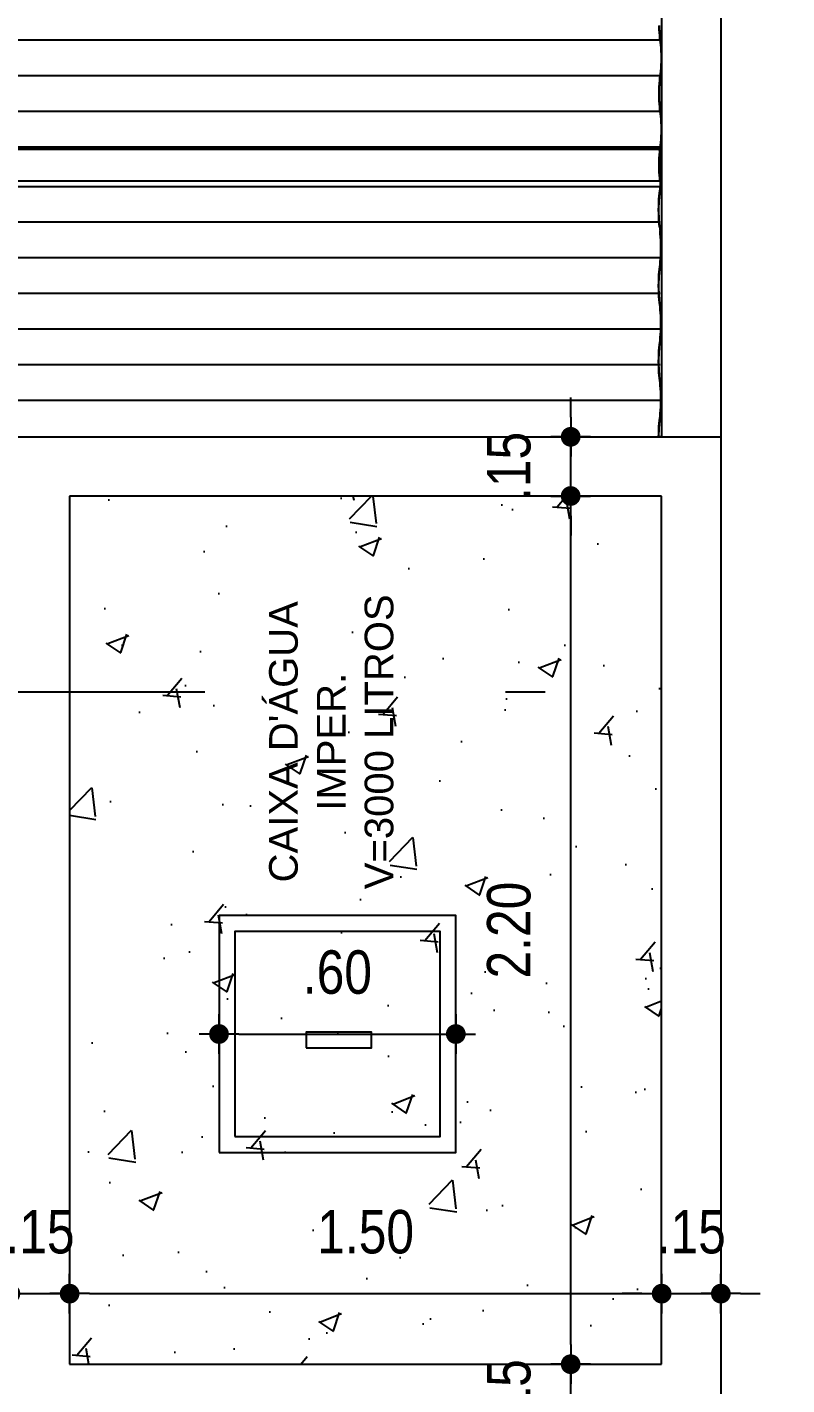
# Model space of a CAD drawing. Header units: millimetres. Extents: x 3212 to 6878, y 1640 to 3386.
# Drawn here: x 3268.199 to 3270.124, y 1658.718 to 1662.159 of the extents above; entities that cross this region are included whole.
import ezdxf

# ---------------------------------------------------------------- set-up
doc = ezdxf.new("R2010")
doc.units = ezdxf.units.MM
doc.header["$LTSCALE"] = 0.8
doc.linetypes.add('DASHDOT2', pattern=[12.7, 6.35, -3.175, 0, -3.175])
for name, color, linetype in [('A-PEN-08', 8, 'Continuous'), ('A-PEN-B', 5, 'Continuous'), ('A-PEN-R', 1, 'Continuous'), ('COTA', 2, 'Continuous'), ('JANELAS_EXTERNO', 1, 'Continuous')]:
    doc.layers.add(name, color=color, linetype=linetype)
doc.layers.add('COTAS', color=53, linetype='Continuous', lineweight=9)
doc.styles.add('CARIMBO_DADOS', font='arial.ttf', dxfattribs={"height": 0.1})
doc.styles.add('F2', font='ARIALN.TTF')
doc.dimstyles.new('ARQUITETURA', dxfattribs={"dimtxt": 0.11, "dimasz": 0.05, "dimexe": 0.1, "dimexo": 0, "dimgap": 0.1, "dimtad": 1, "dimzin": 5, "dimdsep": 46, "dimtxsty": 'F2', "dimblk": 'COTA', "dimcen": 0, "dimse1": 1, "dimse2": 1, "dimadec": 0, "dimazin": 0, "dimtfac": 2, "dimtix": 1, "dimtmove": 2, "dimatfit": 3, "dimldrblk": 'COTA', "dimfxl": 0, "dimtolj": 1, "dimtzin": 5, "dimarcsym": 0})

# ---------------------------------------------------------------- blocks, each defined once
blk = doc.blocks.new('COTA')
at = {"layer": 'COTA'}
for p, q in [((0, 1), (0, -1)), ((-1, 0), (1, 0))]:
    blk.add_line(p, q, dxfattribs=at)
at = {"layer": 'COTA', "const_width": 0.5}
blk.add_lwpolyline([(-0.25, 0, 1), (0.25, 0, 1)], format="xyb", close=True, dxfattribs=at)
blk = doc.blocks.new('*D281')
at = {"layer": 'COTAS', "color": 0, "lineweight": -2, "transparency": 16777216}
for p, q in [((3268.1066, 1658.9495), (3268.0566, 1658.9495)), ((3268.1566, 1658.9495), (3268.3066, 1658.9495)), ((3268.3566, 1658.9495), (3268.4066, 1658.9495))]:
    blk.add_line(p, q, dxfattribs=at)
at = {"layer": 'Defpoints', "color": 0, "transparency": 16777216}
for p in [(3268.1566, 1658.9975), (3268.3066, 1658.9975), (3268.3066, 1658.9495)]:
    blk.add_point(p, dxfattribs=at)
at = {"layer": 'COTAS', "color": 0, "lineweight": -2, "transparency": 16777216, "xscale": 0.05, "yscale": 0.05, "zscale": 0.05}
blk.add_blockref('COTA', (3268.1566, 1658.9495), dxfattribs=at)
at = {"layer": 'COTAS', "color": 0, "lineweight": -2, "transparency": 16777216, "xscale": 0.05, "yscale": 0.05, "zscale": 0.05, "rotation": 180}
blk.add_blockref('COTA', (3268.3066, 1658.9495), dxfattribs=at)
at = {"layer": 'COTAS', "color": 0, "transparency": 16777216, "insert": (3268.2316, 1659.1057), "char_height": 0.11, "attachment_point": 5, "style": 'F2'}
blk.add_mtext('\\A1;.15', dxfattribs=at)
blk = doc.blocks.new('*D282')
at = {"layer": 'COTAS', "color": 0, "lineweight": -2, "transparency": 16777216}
blk.add_line((3268.3566, 1658.9495), (3269.7566, 1658.9495), dxfattribs=at)
at = {"layer": 'Defpoints', "color": 0, "transparency": 16777216}
for p in [(3268.3066, 1658.9975), (3269.8066, 1658.9495), (3269.8066, 1658.9495)]:
    blk.add_point(p, dxfattribs=at)
at = {"layer": 'COTAS', "color": 0, "lineweight": -2, "transparency": 16777216, "xscale": 0.05, "yscale": 0.05, "zscale": 0.05, "rotation": 180}
blk.add_blockref('COTA', (3268.3066, 1658.9495), dxfattribs=at)
at = {"layer": 'COTAS', "color": 0, "lineweight": -2, "transparency": 16777216, "xscale": 0.05, "yscale": 0.05, "zscale": 0.05}
blk.add_blockref('COTA', (3269.8066, 1658.9495), dxfattribs=at)
at = {"layer": 'COTAS', "color": 0, "transparency": 16777216, "insert": (3269.0566, 1659.1057), "char_height": 0.11, "attachment_point": 5, "style": 'F2'}
blk.add_mtext('\\A1;1.50', dxfattribs=at)
blk = doc.blocks.new('*D283')
at = {"layer": 'COTAS', "color": 0, "lineweight": -2, "transparency": 16777216}
for p, q in [((3269.7566, 1658.9495), (3269.7066, 1658.9495)), ((3269.8066, 1658.9495), (3269.9566, 1658.9495)), ((3270.0066, 1658.9495), (3270.0566, 1658.9495))]:
    blk.add_line(p, q, dxfattribs=at)
at = {"layer": 'Defpoints', "color": 0, "transparency": 16777216}
for p in [(3269.8066, 1658.9495), (3269.9566, 1658.9495), (3269.9566, 1658.9495)]:
    blk.add_point(p, dxfattribs=at)
at = {"layer": 'COTAS', "color": 0, "lineweight": -2, "transparency": 16777216, "xscale": 0.05, "yscale": 0.05, "zscale": 0.05}
blk.add_blockref('COTA', (3269.8066, 1658.9495), dxfattribs=at)
at = {"layer": 'COTAS', "color": 0, "lineweight": -2, "transparency": 16777216, "xscale": 0.05, "yscale": 0.05, "zscale": 0.05, "rotation": 180}
blk.add_blockref('COTA', (3269.9566, 1658.9495), dxfattribs=at)
at = {"layer": 'COTAS', "color": 0, "transparency": 16777216, "insert": (3269.8816, 1659.1057), "char_height": 0.11, "attachment_point": 5, "style": 'F2'}
blk.add_mtext('\\A1;.15', dxfattribs=at)
blk = doc.blocks.new('*D284')
at = {"layer": 'COTAS', "color": 0, "lineweight": -2, "transparency": 16777216}
for p, q in [((3269.5761, 1658.8207), (3269.5761, 1658.8707)), ((3269.5761, 1658.6207), (3269.5761, 1658.7707)), ((3269.5761, 1658.5707), (3269.5761, 1658.5207))]:
    blk.add_line(p, q, dxfattribs=at)
at = {"layer": 'Defpoints', "color": 0, "transparency": 16777216}
for p in [(3269.4991, 1658.7707), (3269.5761, 1658.7707), (3269.4991, 1658.6207)]:
    blk.add_point(p, dxfattribs=at)
at = {"layer": 'COTAS', "color": 0, "lineweight": -2, "transparency": 16777216, "xscale": 0.05, "yscale": 0.05, "zscale": 0.05}
for p, rotation in [((3269.5761, 1658.7707), 270), ((3269.5761, 1658.6207), 90)]:
    blk.add_blockref('COTA', p, dxfattribs=dict(at, rotation=rotation))
at = {"layer": 'COTAS', "color": 0, "transparency": 16777216, "insert": (3269.4199, 1658.6957), "char_height": 0.11, "attachment_point": 5, "rotation": 90, "style": 'F2'}
blk.add_mtext('\\A1;.15', dxfattribs=at)
blk = doc.blocks.new('*D285')
at = {"layer": 'COTAS', "color": 0, "lineweight": -2, "transparency": 16777216}
blk.add_line((3269.5761, 1658.8207), (3269.5761, 1660.9207), dxfattribs=at)
at = {"layer": 'Defpoints', "color": 0, "transparency": 16777216}
for p in [(3269.5761, 1660.9707), (3269.5761, 1660.9707), (3269.4991, 1658.7707)]:
    blk.add_point(p, dxfattribs=at)
at = {"layer": 'COTAS', "color": 0, "lineweight": -2, "transparency": 16777216, "xscale": 0.05, "yscale": 0.05, "zscale": 0.05}
for p, rotation in [((3269.5761, 1660.9707), 90), ((3269.5761, 1658.7707), 270)]:
    blk.add_blockref('COTA', p, dxfattribs=dict(at, rotation=rotation))
at = {"layer": 'COTAS', "color": 0, "transparency": 16777216, "insert": (3269.4199, 1659.8707), "char_height": 0.11, "attachment_point": 5, "rotation": 90, "style": 'F2'}
blk.add_mtext('\\A1;2.20', dxfattribs=at)
blk = doc.blocks.new('*D286')
at = {"layer": 'COTAS', "color": 0, "lineweight": -2, "transparency": 16777216}
for p, q in [((3269.5761, 1661.1707), (3269.5761, 1661.2207)), ((3269.5761, 1660.9707), (3269.5761, 1661.1207)), ((3269.5761, 1660.9207), (3269.5761, 1660.8707))]:
    blk.add_line(p, q, dxfattribs=at)
at = {"layer": 'Defpoints', "color": 0, "transparency": 16777216}
for p in [(3269.5761, 1661.1207), (3269.5761, 1661.1207), (3269.5761, 1660.9707)]:
    blk.add_point(p, dxfattribs=at)
at = {"layer": 'COTAS', "color": 0, "lineweight": -2, "transparency": 16777216, "xscale": 0.05, "yscale": 0.05, "zscale": 0.05}
for p, rotation in [((3269.5761, 1661.1207), 270), ((3269.5761, 1660.9707), 90)]:
    blk.add_blockref('COTA', p, dxfattribs=dict(at, rotation=rotation))
at = {"layer": 'COTAS', "color": 0, "transparency": 16777216, "insert": (3269.4199, 1661.0457), "char_height": 0.11, "attachment_point": 5, "rotation": 90, "style": 'F2'}
blk.add_mtext('\\A1;.15', dxfattribs=at)
blk = doc.blocks.new('*D301')
at = {"layer": 'COTAS', "color": 0, "lineweight": -2, "transparency": 16777216}
blk.add_line((3270.9337, 1652.7201), (3270.9337, 1667.9653), dxfattribs=at)
at = {"layer": 'Defpoints', "color": 0, "transparency": 16777216}
for p in [(3269.9566, 1668.0153), (3270.9337, 1668.0153), (3269.9194, 1652.6701)]:
    blk.add_point(p, dxfattribs=at)
at = {"layer": 'COTAS', "color": 0, "lineweight": -2, "transparency": 16777216, "xscale": 0.05, "yscale": 0.05, "zscale": 0.05}
for p, rotation in [((3270.9337, 1668.0153), 90), ((3270.9337, 1652.6701), 270)]:
    blk.add_blockref('COTA', p, dxfattribs=dict(at, rotation=rotation))
at = {"layer": 'COTAS', "color": 0, "transparency": 16777216, "insert": (3270.7776, 1660.3427), "char_height": 0.11, "attachment_point": 5, "rotation": 90, "style": 'F2'}
blk.add_mtext('\\A1;15.35', dxfattribs=at)
blk = doc.blocks.new('*D306')
at = {"layer": 'COTAS', "color": 0, "lineweight": -2, "transparency": 16777216}
blk.add_line((3268.7351, 1659.6074), (3269.2351, 1659.6074), dxfattribs=at)
at = {"layer": 'Defpoints', "color": 0, "transparency": 16777216}
for p in [(3268.6851, 1659.6074), (3269.2851, 1659.6074), (3269.2851, 1659.6074)]:
    blk.add_point(p, dxfattribs=at)
at = {"layer": 'COTAS', "color": 0, "lineweight": -2, "transparency": 16777216, "xscale": 0.05, "yscale": 0.05, "zscale": 0.05, "rotation": 180}
blk.add_blockref('COTA', (3268.6851, 1659.6074), dxfattribs=at)
at = {"layer": 'COTAS', "color": 0, "lineweight": -2, "transparency": 16777216, "xscale": 0.05, "yscale": 0.05, "zscale": 0.05}
blk.add_blockref('COTA', (3269.2851, 1659.6074), dxfattribs=at)
at = {"layer": 'COTAS', "color": 0, "transparency": 16777216, "insert": (3268.9851, 1659.7636), "char_height": 0.11, "attachment_point": 5, "style": 'F2'}
blk.add_mtext('\\A1;.60', dxfattribs=at)

msp = doc.modelspace()

# ---------------------------------------------------------------- hatches: boundary and pattern name
at = {"layer": 'A-PEN-08', "ltscale": 0.05}
h = msp.add_hatch(dxfattribs=at)
h.set_pattern_fill('AR-CONC', color=256, scale=0.003, style=0)
h.set_pattern_definition([(50, (-856.42923, 1482.81045), (0.546554007, -0.047817257), [0.05715, -0.62865]), (355, (-856.42923, 1482.81045), (-0.10572848, 0.57316993), [0.04572, -0.50292]), (100.451, (-856.3837, 1482.80646), (0.440827505, 0.525350063), [0.04857, -0.53427]), (46.1842, (-856.4292, 1482.96285), (0.81323712, -0.12612698), [0.085725, -0.942975]), (96.6356, (-856.3615, 1482.9523), (0.7122127, 0.74227667), [0.072855, -0.801405]), (351.184, (-856.4292, 1482.96285), (0.71221382, 0.74227535), [0.06858, -0.75438]), (21, (-856.35303, 1482.92475), (0.45484464, -0.306796556), [0.05715, -0.62865]), (326, (-856.35303, 1482.92475), (0.185406085, 0.5525639), [0.04572, -0.50292]), (71.4514, (-856.31513, 1482.8992), (0.64024947, 0.24576857), [0.04857, -0.53427]), (37.5, (-856.42923, 1482.81045), (0.00926581, 0.253665117), [0, -0.496824, 0, -0.51054, 0, -0.504825]), (7.5, (-856.42923, 1482.81045), (0.200458988, 0.300541724), [0, -0.291084, 0, -0.485394, 0, -0.192405]), (327.5, (-856.59916, 1482.81045), (0.406771786, -0.017186232), [0, -0.1905, 0, -0.59436, 0, -0.78867]), (317.5, (-856.67536, 1482.81045), (0.444387544, 0.076279473), [0, -0.24765, 0, -0.394716, 0, -0.56007])])
h.paths.add_polyline_path([(3269.4497, 1660.7594), (3268.5997, 1660.7594), (3268.5997, 1658.7707), (3269.4497, 1658.7707)], flags=16)
h.paths.add_polyline_path([(3269.8066, 1660.9707), (3268.3066, 1660.9707), (3268.3066, 1658.7707), (3269.8066, 1658.7707)])
h.paths.add_polyline_path([(3269.4497, 1660.7594), (3269.4497, 1658.7707), (3268.5997, 1658.7707), (3268.5997, 1660.7594)])

# ---------------------------------------------------------------- linework, layer by layer
for p, q in [((3269.8066, 1667.8706), (3269.8066, 1661.1207)), ((3269.8007, 1662.1532), (3269.8004, 1662.1619)), ((3269.8011, 1662.145), (3269.8007, 1662.1532)), ((3269.8013, 1662.1551), (3269.8011, 1662.1629)), ((3269.8016, 1662.1375), (3269.8011, 1662.145)), ((3269.8017, 1662.1479), (3269.8013, 1662.1551)), ((3269.8022, 1662.1412), (3269.8017, 1662.1479)), ((3269.8028, 1662.1355), (3269.8022, 1662.1412)), ((3269.8023, 1662.131), (3269.8016, 1662.1375)), ((3269.8031, 1662.1256), (3269.8023, 1662.131)), ((3269.8043, 1662.1247), (3269.8028, 1662.1355)), ((3269.8039, 1662.1202), (3269.8031, 1662.1256)), ((3269.8046, 1662.1137), (3269.8039, 1662.1202)), ((3269.8051, 1662.1175), (3269.8043, 1662.1247)), ((3269.8051, 1662.1063), (3269.8046, 1662.1137)), ((3269.8057, 1662.1092), (3269.8051, 1662.1175)), ((3269.8062, 1662.1001), (3269.8057, 1662.1092)), ((3269.8055, 1662.0981), (3269.8051, 1662.1063)), ((3269.8058, 1662.0894), (3269.8055, 1662.0981)), ((3269.8059, 1662.0804), (3269.8058, 1662.0894)), ((3269.8058, 1662.0715), (3269.8059, 1662.0804)), ((3269.8064, 1662.0904), (3269.8062, 1662.1001)), ((3269.8065, 1662.0804), (3269.8064, 1662.0904)), ((3269.8064, 1662.0705), (3269.8065, 1662.0804)), ((3269.8031, 1662.0352), (3269.8039, 1662.0406)), ((3269.8039, 1662.0406), (3269.8046, 1662.0471)), ((3269.8043, 1662.0361), (3269.8051, 1662.0434)), ((3269.8046, 1662.0471), (3269.8051, 1662.0546)), ((3269.8051, 1662.0546), (3269.8055, 1662.0628)), ((3269.8051, 1662.0434), (3269.8057, 1662.0517)), ((3269.8055, 1662.0628), (3269.8058, 1662.0715)), ((3269.8057, 1662.0517), (3269.8062, 1662.0608)), ((3269.8062, 1662.0608), (3269.8064, 1662.0705)), ((3269.8004, 1661.999), (3269.8007, 1662.0077)), ((3269.8007, 1662.0077), (3269.8011, 1662.0159)), ((3269.8011, 1662.0159), (3269.8016, 1662.0233)), ((3269.8011, 1661.998), (3269.8013, 1662.0057)), ((3269.8013, 1662.0057), (3269.8017, 1662.013)), ((3269.8016, 1662.0233), (3269.8023, 1662.0298)), ((3269.8017, 1662.013), (3269.8022, 1662.0196)), ((3269.8022, 1662.0196), (3269.8028, 1662.0254)), ((3269.8023, 1662.0298), (3269.8031, 1662.0352)), ((3269.8043, 1662.0361), (3269.8028, 1662.0254)), ((3269.8004, 1661.99), (3269.8004, 1661.999)), ((3269.8004, 1661.9811), (3269.8004, 1661.99)), ((3269.8007, 1661.9724), (3269.8004, 1661.9811)), ((3269.8011, 1661.9642), (3269.8007, 1661.9724)), ((3269.801, 1661.99), (3269.8011, 1661.998)), ((3269.8011, 1661.9821), (3269.801, 1661.99)), ((3269.8013, 1661.9744), (3269.8011, 1661.9821)), ((3269.8017, 1661.9671), (3269.8013, 1661.9744)), ((3269.8016, 1661.9567), (3269.8011, 1661.9642)), ((3269.8023, 1661.9502), (3269.8016, 1661.9567)), ((3269.8022, 1661.9605), (3269.8017, 1661.9671)), ((3269.8028, 1661.9547), (3269.8022, 1661.9605)), ((3269.8031, 1661.9448), (3269.8023, 1661.9502)), ((3269.8043, 1661.9439), (3269.8028, 1661.9547)), ((3269.8039, 1661.9395), (3269.8031, 1661.9448)), ((3269.8046, 1661.9329), (3269.8039, 1661.9395)), ((3269.8051, 1661.9367), (3269.8043, 1661.9439)), ((3269.8057, 1661.9284), (3269.8051, 1661.9367)), ((3269.8051, 1661.9255), (3269.8046, 1661.9329)), ((3269.8055, 1661.9173), (3269.8051, 1661.9255)), ((3269.8058, 1661.9086), (3269.8055, 1661.9173)), ((3269.8062, 1661.9193), (3269.8057, 1661.9284)), ((3269.8059, 1661.8996), (3269.8058, 1661.9086)), ((3269.8064, 1661.9096), (3269.8062, 1661.9193)), ((3269.8065, 1661.8996), (3269.8064, 1661.9096)), ((3269.8039, 1661.8598), (3269.8046, 1661.8663)), ((3269.8046, 1661.8663), (3269.8051, 1661.8738)), ((3269.8051, 1661.8738), (3269.8055, 1661.882)), ((3269.8051, 1661.8626), (3269.8057, 1661.8709)), ((3269.8055, 1661.882), (3269.8058, 1661.8907)), ((3269.8057, 1661.8709), (3269.8062, 1661.88)), ((3269.8058, 1661.8907), (3269.8059, 1661.8996)), ((3269.8062, 1661.88), (3269.8064, 1661.8897)), ((3269.8064, 1661.8897), (3269.8065, 1661.8996)), ((3269.8007, 1661.8269), (3269.8011, 1661.8351)), ((3269.801, 1661.8491), (3269.8015, 1661.8531)), ((3269.8017, 1661.8428), (3269.801, 1661.8491)), ((3269.8011, 1661.8351), (3269.8016, 1661.8426)), ((3269.8013, 1661.8249), (3269.8017, 1661.8322)), ((3269.8015, 1661.8531), (3269.8021, 1661.8472)), ((3269.8016, 1661.8426), (3269.8017, 1661.8428)), ((3269.8017, 1661.8428), (3269.8021, 1661.8472)), ((3269.8021, 1661.8382), (3269.8017, 1661.8428)), ((3269.8017, 1661.8322), (3269.8021, 1661.8382)), ((3269.8021, 1661.8472), (3269.8023, 1661.8491)), ((3269.8021, 1661.8472), (3269.8026, 1661.8428)), ((3269.8021, 1661.8382), (3269.8022, 1661.8388)), ((3269.8032, 1661.8268), (3269.8021, 1661.8382)), ((3269.8022, 1661.8388), (3269.8026, 1661.8428)), ((3269.8023, 1661.8491), (3269.8031, 1661.8544)), ((3269.8026, 1661.8428), (3269.8028, 1661.8446)), ((3269.8037, 1661.8308), (3269.8026, 1661.8428)), ((3269.8028, 1661.8446), (3269.8043, 1661.8553)), ((3269.8031, 1661.8544), (3269.8039, 1661.8598)), ((3269.8043, 1661.8553), (3269.8051, 1661.8626)), ((3269.8004, 1661.8182), (3269.8007, 1661.8269)), ((3269.8004, 1661.8092), (3269.8004, 1661.8182)), ((3269.8004, 1661.8003), (3269.8004, 1661.8092)), ((3269.8007, 1661.7916), (3269.8004, 1661.8003)), ((3269.801, 1661.8092), (3269.8011, 1661.8172)), ((3269.8011, 1661.8013), (3269.801, 1661.8092)), ((3269.8011, 1661.8172), (3269.8013, 1661.8249)), ((3269.8013, 1661.7936), (3269.8011, 1661.8013)), ((3269.8038, 1661.8189), (3269.8032, 1661.8268)), ((3269.8044, 1661.822), (3269.8037, 1661.8308)), ((3269.8042, 1661.8102), (3269.8038, 1661.8189)), ((3269.8044, 1661.801), (3269.8042, 1661.8102)), ((3269.8048, 1661.8123), (3269.8044, 1661.822)), ((3269.8045, 1661.7915), (3269.8044, 1661.801)), ((3269.8051, 1661.8021), (3269.8048, 1661.8123)), ((3269.8052, 1661.7915), (3269.8051, 1661.8021)), ((3269.8011, 1661.7834), (3269.8007, 1661.7916)), ((3269.8016, 1661.7759), (3269.8011, 1661.7834)), ((3269.8017, 1661.7863), (3269.8013, 1661.7936)), ((3269.8023, 1661.7694), (3269.8016, 1661.7759)), ((3269.8022, 1661.7797), (3269.8017, 1661.7863)), ((3269.8022, 1661.7797), (3269.8038, 1661.7641)), ((3269.8023, 1661.7694), (3269.8034, 1661.7589)), ((3269.8034, 1661.7589), (3269.8038, 1661.764)), ((3269.8038, 1661.7641), (3269.8042, 1661.7727)), ((3269.8038, 1661.764), (3269.8038, 1661.7641)), ((3269.8038, 1661.764), (3269.8043, 1661.7595)), ((3269.8042, 1661.7727), (3269.8044, 1661.782)), ((3269.8044, 1661.782), (3269.8045, 1661.7915)), ((3269.8044, 1661.7609), (3269.8048, 1661.7706)), ((3269.8048, 1661.7706), (3269.8051, 1661.7809)), ((3269.8051, 1661.7809), (3269.8052, 1661.7915)), ((3269.7997, 1661.7229), (3269.8003, 1661.7308)), ((3269.8003, 1661.7308), (3269.801, 1661.7378)), ((3269.8008, 1661.7269), (3269.8014, 1661.733)), ((3269.801, 1661.7378), (3269.8025, 1661.7492)), ((3269.803, 1661.7444), (3269.8014, 1661.733)), ((3269.8025, 1661.7492), (3269.8031, 1661.7549)), ((3269.803, 1661.7444), (3269.8037, 1661.7521)), ((3269.8031, 1661.7549), (3269.8032, 1661.7561)), ((3269.8031, 1661.7549), (3269.8038, 1661.7549)), ((3269.8032, 1661.7561), (3269.8034, 1661.7589)), ((3269.8034, 1661.7589), (3269.8038, 1661.7549)), ((3269.8037, 1661.7521), (3269.8042, 1661.7587)), ((3269.8042, 1661.7587), (3269.8038, 1661.7549)), ((3269.8043, 1661.7594), (3269.8042, 1661.7587)), ((3269.8043, 1661.7595), (3269.8044, 1661.7609)), ((3269.8043, 1661.7595), (3269.8043, 1661.7594)), ((3269.799, 1661.6955), (3269.7991, 1661.705)), ((3269.7991, 1661.686), (3269.799, 1661.6955)), ((3269.7991, 1661.705), (3269.7993, 1661.7142)), ((3269.7993, 1661.7142), (3269.7997, 1661.7229)), ((3269.7997, 1661.7039), (3269.8, 1661.7121)), ((3269.7997, 1661.6955), (3269.7997, 1661.7039)), ((3269.7997, 1661.687), (3269.7997, 1661.6955)), ((3269.8, 1661.7121), (3269.8003, 1661.7198)), ((3269.8003, 1661.7198), (3269.8008, 1661.7269)), ((3269.7993, 1661.6767), (3269.7991, 1661.686)), ((3269.7997, 1661.668), (3269.7993, 1661.6767)), ((3269.8, 1661.6788), (3269.7997, 1661.687)), ((3269.8003, 1661.6601), (3269.7997, 1661.668)), ((3269.8003, 1661.6711), (3269.8, 1661.6788)), ((3269.8008, 1661.6641), (3269.8003, 1661.6711)), ((3269.801, 1661.6532), (3269.8003, 1661.6601)), ((3269.8014, 1661.6579), (3269.8008, 1661.6641)), ((3269.801, 1661.6532), (3269.8025, 1661.6418)), ((3269.8014, 1661.6579), (3269.803, 1661.6465)), ((3269.8032, 1661.6349), (3269.8025, 1661.6418)), ((3269.8037, 1661.6388), (3269.803, 1661.6465)), ((3269.8038, 1661.6269), (3269.8032, 1661.6349)), ((3269.8044, 1661.63), (3269.8037, 1661.6388)), ((3269.8042, 1661.6182), (3269.8038, 1661.6269)), ((3269.8048, 1661.6203), (3269.8044, 1661.63)), ((3269.8044, 1661.609), (3269.8042, 1661.6182)), ((3269.8045, 1661.5995), (3269.8044, 1661.609)), ((3269.8044, 1661.59), (3269.8045, 1661.5995)), ((3269.8051, 1661.6101), (3269.8048, 1661.6203)), ((3269.8052, 1661.5995), (3269.8051, 1661.6101)), ((3269.8051, 1661.5889), (3269.8052, 1661.5995)), ((3269.801, 1661.5458), (3269.8025, 1661.5572)), ((3269.8025, 1661.5572), (3269.8032, 1661.5641)), ((3269.803, 1661.5524), (3269.8037, 1661.5601)), ((3269.8032, 1661.5641), (3269.8038, 1661.572)), ((3269.8037, 1661.5601), (3269.8044, 1661.5689)), ((3269.8038, 1661.572), (3269.8042, 1661.5807)), ((3269.8042, 1661.5807), (3269.8044, 1661.59)), ((3269.8044, 1661.5689), (3269.8048, 1661.5786)), ((3269.8048, 1661.5786), (3269.8051, 1661.5889)), ((3269.7991, 1661.513), (3269.7993, 1661.5222)), ((3269.7993, 1661.5222), (3269.7997, 1661.5309)), ((3269.7997, 1661.5309), (3269.8003, 1661.5389)), ((3269.8, 1661.5201), (3269.8003, 1661.5278)), ((3269.8003, 1661.5389), (3269.801, 1661.5458)), ((3269.8003, 1661.5278), (3269.8008, 1661.5349)), ((3269.8008, 1661.5349), (3269.8014, 1661.541)), ((3269.803, 1661.5524), (3269.8014, 1661.541)), ((3269.799, 1661.5035), (3269.7991, 1661.513)), ((3269.7991, 1661.494), (3269.799, 1661.5035)), ((3269.7993, 1661.4847), (3269.7991, 1661.494)), ((3269.7997, 1661.5119), (3269.8, 1661.5201)), ((3269.7997, 1661.5035), (3269.7997, 1661.5119)), ((3269.7997, 1661.495), (3269.7997, 1661.5035)), ((3269.8, 1661.4868), (3269.7997, 1661.495)), ((3269.7997, 1661.476), (3269.7993, 1661.4847)), ((3269.8003, 1661.4681), (3269.7997, 1661.476)), ((3269.8003, 1661.4791), (3269.8, 1661.4868)), ((3269.8008, 1661.4721), (3269.8003, 1661.4791)), ((3269.801, 1661.4612), (3269.8003, 1661.4681)), ((3269.8014, 1661.466), (3269.8008, 1661.4721)), ((3269.8025, 1661.4498), (3269.801, 1661.4612)), ((3269.803, 1661.4545), (3269.8014, 1661.466)), ((3269.8037, 1661.4468), (3269.803, 1661.4545)), ((3269.8032, 1661.4429), (3269.8025, 1661.4498)), ((3269.8038, 1661.4349), (3269.8032, 1661.4429)), ((3269.8044, 1661.438), (3269.8037, 1661.4468)), ((3269.8042, 1661.4262), (3269.8038, 1661.4349)), ((3269.8044, 1661.417), (3269.8042, 1661.4262)), ((3269.8048, 1661.4283), (3269.8044, 1661.438)), ((3269.8051, 1661.4181), (3269.8048, 1661.4283)), ((3269.8038, 1661.38), (3269.8042, 1661.3887)), ((3269.8042, 1661.3887), (3269.8044, 1661.398)), ((3269.8045, 1661.4075), (3269.8044, 1661.417)), ((3269.8044, 1661.398), (3269.8045, 1661.4075)), ((3269.8044, 1661.3769), (3269.8048, 1661.3866)), ((3269.8048, 1661.3866), (3269.8051, 1661.3969)), ((3269.8052, 1661.4075), (3269.8051, 1661.4181)), ((3269.8051, 1661.3969), (3269.8052, 1661.4075)), ((3269.8003, 1661.3469), (3269.801, 1661.3538)), ((3269.801, 1661.3538), (3269.8025, 1661.3652)), ((3269.8014, 1661.349), (3269.803, 1661.3604)), ((3269.8025, 1661.3652), (3269.8032, 1661.3721)), ((3269.803, 1661.3604), (3269.8037, 1661.3681)), ((3269.8032, 1661.3721), (3269.8038, 1661.38)), ((3269.8037, 1661.3681), (3269.8044, 1661.3769)), ((3269.799, 1661.3115), (3269.7991, 1661.321)), ((3269.7991, 1661.321), (3269.7993, 1661.3302)), ((3269.7993, 1661.3302), (3269.7997, 1661.3389)), ((3269.7997, 1661.3389), (3269.8003, 1661.3469)), ((3269.7997, 1661.3199), (3269.8, 1661.3281)), ((3269.7997, 1661.3115), (3269.7997, 1661.3199)), ((3269.8, 1661.3281), (3269.8003, 1661.3359)), ((3269.8003, 1661.3359), (3269.8008, 1661.3429)), ((3269.8008, 1661.3429), (3269.8014, 1661.349)), ((3269.7991, 1661.302), (3269.799, 1661.3115)), ((3269.7993, 1661.2927), (3269.7991, 1661.302)), ((3269.7997, 1661.284), (3269.7993, 1661.2927)), ((3269.7997, 1661.3031), (3269.7997, 1661.3115)), ((3269.8, 1661.2949), (3269.7997, 1661.3031)), ((3269.8003, 1661.2761), (3269.7997, 1661.284)), ((3269.8003, 1661.2871), (3269.8, 1661.2949)), ((3269.8008, 1661.2801), (3269.8003, 1661.2871)), ((3269.801, 1661.2692), (3269.8003, 1661.2761)), ((3269.8014, 1661.274), (3269.8008, 1661.2801)), ((3269.8025, 1661.2578), (3269.801, 1661.2692)), ((3269.803, 1661.2625), (3269.8014, 1661.274)), ((3269.8032, 1661.2509), (3269.8025, 1661.2578)), ((3269.8037, 1661.2549), (3269.803, 1661.2625)), ((3269.8038, 1661.2429), (3269.8032, 1661.2509)), ((3269.8044, 1661.246), (3269.8037, 1661.2549)), ((3269.8042, 1661.2342), (3269.8038, 1661.2429)), ((3269.8044, 1661.225), (3269.8042, 1661.2342)), ((3269.8048, 1661.2364), (3269.8044, 1661.246)), ((3269.8045, 1661.2155), (3269.8044, 1661.225)), ((3269.8044, 1661.206), (3269.8045, 1661.2155)), ((3269.8051, 1661.2261), (3269.8048, 1661.2364)), ((3269.8052, 1661.2155), (3269.8051, 1661.2261)), ((3269.8051, 1661.2049), (3269.8052, 1661.2155)), ((3269.8025, 1661.1732), (3269.8032, 1661.1801)), ((3269.8032, 1661.1801), (3269.8038, 1661.188)), ((3269.8037, 1661.1761), (3269.8044, 1661.1849)), ((3269.8038, 1661.188), (3269.8042, 1661.1967)), ((3269.8042, 1661.1967), (3269.8044, 1661.206)), ((3269.8044, 1661.1849), (3269.8048, 1661.1946)), ((3269.8048, 1661.1946), (3269.8051, 1661.2049)), ((3269.7993, 1661.1382), (3269.7997, 1661.147)), ((3269.7997, 1661.147), (3269.8003, 1661.1549)), ((3269.8, 1661.1361), (3269.8003, 1661.1439)), ((3269.8003, 1661.1549), (3269.801, 1661.1618)), ((3269.8003, 1661.1439), (3269.8008, 1661.1509)), ((3269.8008, 1661.1509), (3269.8014, 1661.157)), ((3269.801, 1661.1618), (3269.8025, 1661.1732)), ((3269.803, 1661.1684), (3269.8014, 1661.157)), ((3269.803, 1661.1684), (3269.8037, 1661.1761)), ((3269.799, 1661.1207), (3269.7991, 1661.129)), ((3269.7991, 1661.129), (3269.7993, 1661.1382)), ((3269.7997, 1661.1279), (3269.8, 1661.1361)), ((3269.7997, 1661.1207), (3269.7997, 1661.1279))]:
    msp.add_line(p, q)
at = {"layer": 'A-PEN-08'}
for p, q in [((3269.8031, 1662.1256), (3266.105, 1662.1256)), ((3269.8031, 1662.0352), (3266.105, 1662.0352)), ((3269.8031, 1661.9448), (3266.105, 1661.9448)), ((3269.801, 1661.8491), (3266.1043, 1661.8491)), ((3269.8015, 1661.8531), (3266.1048, 1661.8531)), ((3269.8031, 1661.8544), (3266.105, 1661.8544)), ((3266.1042, 1661.7694), (3269.8023, 1661.7694)), ((3266.128, 1661.7549), (3269.8031, 1661.7549)), ((3269.8031, 1661.6646), (3266.105, 1661.6646)), ((3269.8031, 1661.5742), (3266.105, 1661.5742)), ((3269.8031, 1661.4838), (3266.105, 1661.4838)), ((3269.8031, 1661.3934), (3266.105, 1661.3934)), ((3269.8031, 1661.303), (3266.105, 1661.303)), ((3269.8031, 1661.2126), (3266.105, 1661.2126))]:
    msp.add_line(p, q, dxfattribs=at)
at = {"layer": 'A-PEN-B'}
for p, q in [((3268.1566, 1661.1207), (3269.9566, 1661.1207)), ((3269.7997, 1661.1207), (3269.799, 1661.1207)), ((3269.8066, 1661.1207), (3269.7997, 1661.1207)), ((3269.9566, 1661.1207), (3269.9566, 1658.6207)), ((3269.8066, 1660.9707), (3268.3066, 1660.9707)), ((3268.3066, 1660.9707), (3268.3066, 1658.7707)), ((3269.8066, 1658.7707), (3269.8066, 1660.9707)), ((3268.3066, 1658.7707), (3269.8066, 1658.7707))]:
    msp.add_line(p, q, dxfattribs=at)
at = {"layer": 'A-PEN-B', "color": 3, "ltscale": 0.05}
for points in [[(3268.6851, 1659.3074), (3269.2851, 1659.3074), (3269.2851, 1659.9074), (3268.6851, 1659.9074)], [(3268.7251, 1659.3474), (3269.2451, 1659.3474), (3269.2451, 1659.8674), (3268.7251, 1659.8674)], [(3268.9059, 1659.5724), (3269.0717, 1659.5724), (3269.0717, 1659.6124), (3268.9059, 1659.6124)]]:
    msp.add_lwpolyline(points, close=True, dxfattribs=at)
at = {"layer": 'A-PEN-R', "linetype": 'DASHDOT2', "ltscale": 0.3}
msp.add_line((3260.8293, 1660.4743), (3271.8681, 1660.4743), dxfattribs=at)
at = {"layer": 'JANELAS_EXTERNO'}
msp.add_line((3269.9566, 1668.0206), (3269.9566, 1661.1207), dxfattribs=at)

# ---------------------------------------------------------------- texts
at = {"color": 230, "insert": (3268.9699, 1660.3479), "char_height": 0.072629, "width": 1.969429, "attachment_point": 5, "rotation": 90, "style": 'CARIMBO_DADOS'}
msp.add_mtext("CAIXA D'ÁGUA \\PIMPER. \\PV=3000 LITROS", dxfattribs=at)

# ---------------------------------------------------------------- dimensions: what is measured, and where the dimension line sits
at = {"layer": 'COTAS'}
for base, p1, p2, picture, middle in [((3270.9337, 1668.0153), (3269.9194, 1652.6701), (3269.9566, 1668.0153), '*D301', (3270.7776, 1660.3427)), ((3269.5761, 1661.1207), (3269.5761, 1660.9707), (3269.5761, 1661.1207), '*D286', (3269.4199, 1661.0457)), ((3269.5761, 1660.9707), (3269.4991, 1658.7707), (3269.5761, 1660.9707), '*D285', (3269.4199, 1659.8707)), ((3269.5761, 1658.7707), (3269.4991, 1658.6207), (3269.4991, 1658.7707), '*D284', (3269.4199, 1658.6957))]:
    dim = msp.add_linear_dim(base=base, p1=p1, p2=p2, angle=90, dimstyle='ARQUITETURA', dxfattribs=at)
    dim.commit()
    dim.dimension.update_dxf_attribs({"geometry": picture, "text_midpoint": middle})
for base, p1, p2, picture, middle in [((3269.2851, 1659.6074), (3268.6851, 1659.6074), (3269.2851, 1659.6074), '*D306', (3268.9851, 1659.7636)), ((3268.3066, 1658.9495), (3268.1566, 1658.9975), (3268.3066, 1658.9975), '*D281', (3268.2316, 1659.1057)), ((3269.8066, 1658.9495), (3268.3066, 1658.9975), (3269.8066, 1658.9495), '*D282', (3269.0566, 1659.1057)), ((3269.9566, 1658.9495), (3269.8066, 1658.9495), (3269.9566, 1658.9495), '*D283', (3269.8816, 1659.1057))]:
    dim = msp.add_linear_dim(base=base, p1=p1, p2=p2, dimstyle='ARQUITETURA', dxfattribs=at)
    dim.commit()
    dim.dimension.update_dxf_attribs({"geometry": picture, "text_midpoint": middle})

doc.saveas('drawing.dxf')
